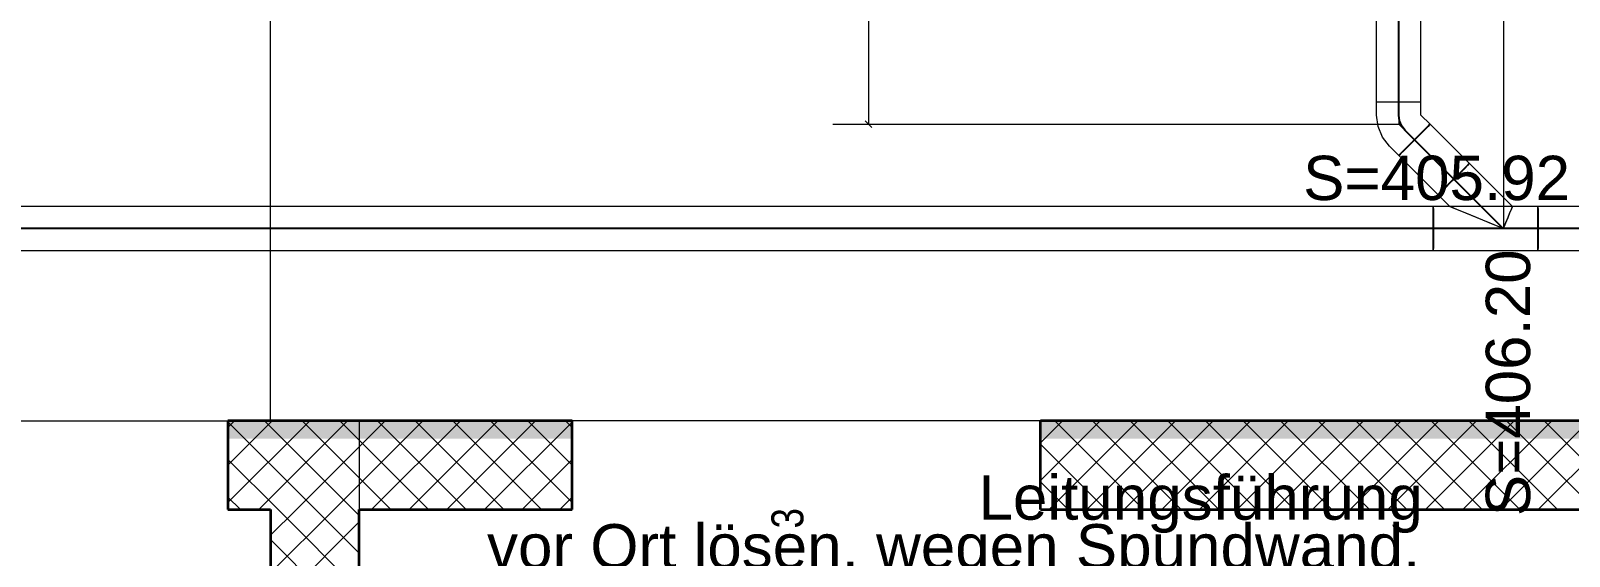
# Model space of a CAD drawing. Extents: x -1 to 1342, y -35 to 723.
# Drawn here: x 389.9 to 476.6, y 269.4 to 299 of the extents above; entities that cross this region are included whole.
import ezdxf
from ezdxf.lldxf.tags import DXFTag

# ---------------------------------------------------------------- set-up
doc = ezdxf.new("R2010")
doc.units = 0
doc.layers.get('0').update_dxf_attribs({"lineweight": 18})
for name, color, linetype, lineweight in [('-1._UG_3_010 Türen', 7, 'Continuous', 25), ('-1._UG_3_015 Innenwände Bauteilschraffuren Neu', 7, 'Continuous', 25), ('-1._UG_3_015 Innenwände Neu', 7, 'Continuous', 25), ('-1._UG_3_035 Decken Neu', 7, 'Continuous', 25), ('-1._UG_3_260 Kennzeichnung Sichtbeton Neu', 7, 'Continuous', 25)]:
    doc.layers.add(name, color=color, linetype=linetype, lineweight=lineweight)
for name, color, linetype, lineweight, true_color in [('S_Schmutzwasser', 7, 'Continuous', 18, 0xcc6600), ('S_Schmutzwasser-A0SKLQJALL', 7, 'Continuous', 18, 0xcc6600), ('S_Schmutzwasser@DELETE-EINSTRICH', 7, 'Continuous', 18, 0xcc6600), ('S_T_Text_Grundleitungen', 2, 'Continuous', 18, 0xffff00), ('X_Mass', 7, 'Continuous', 18, 0x0080ff)]:
    doc.layers.add(name, color=color, linetype=linetype, lineweight=lineweight, true_color=true_color)
doc.styles.get("Standard").update_dxf_attribs({"font": 'arial.ttf'})
tags = doc.linetypes.add('Strich 3_1mm Kanten', pattern=[0.004, 0.003, -0.001]).pattern_tags.tags
tags[6:7] = [DXFTag(74, 4), DXFTag(75, 0), DXFTag(340, '0'), DXFTag(46, 1.0), DXFTag(50, 0.0), DXFTag(44, 0.0), DXFTag(45, 0.0)]
tags[4:5] = [DXFTag(74, 4), DXFTag(75, 0), DXFTag(340, '0'), DXFTag(46, 1.0), DXFTag(50, 0.0), DXFTag(44, 0.0), DXFTag(45, 0.0)]
tags = doc.linetypes.add('Strichpunkt 3_1_1mm Achsen', pattern=[0.005, 0.003, -0.001, 0, -0.001]).pattern_tags.tags
tags[10:11] = [DXFTag(74, 4), DXFTag(75, 0), DXFTag(340, '0'), DXFTag(46, 1.0), DXFTag(50, 0.0), DXFTag(44, 0.0), DXFTag(45, 0.0)]
tags[8:9] = [DXFTag(74, 4), DXFTag(75, 0), DXFTag(340, '0'), DXFTag(46, 1.0), DXFTag(50, 0.0), DXFTag(44, 0.0), DXFTag(45, 0.0)]
tags[6:7] = [DXFTag(74, 4), DXFTag(75, 0), DXFTag(340, '0'), DXFTag(46, 1.0), DXFTag(50, 0.0), DXFTag(44, 0.0), DXFTag(45, 0.0)]
tags[4:5] = [DXFTag(74, 4), DXFTag(75, 0), DXFTag(340, '0'), DXFTag(46, 1.0), DXFTag(50, 0.0), DXFTag(44, 0.0), DXFTag(45, 0.0)]
tags = doc.linetypes.add('STRICHPUNKT2', pattern=[12.7, 6.35, -3.175, 0, -3.175]).pattern_tags.tags
tags[10:11] = [DXFTag(74, 4), DXFTag(75, 0), DXFTag(340, '0'), DXFTag(46, 0.0), DXFTag(50, 0.0), DXFTag(44, 0.0), DXFTag(45, 0.0)]
tags[8:9] = [DXFTag(74, 4), DXFTag(75, 0), DXFTag(340, '0'), DXFTag(46, 0.0), DXFTag(50, 0.0), DXFTag(44, 0.0), DXFTag(45, 0.0)]
tags[6:7] = [DXFTag(74, 4), DXFTag(75, 0), DXFTag(340, '0'), DXFTag(46, 0.0), DXFTag(50, 0.0), DXFTag(44, 0.0), DXFTag(45, 0.0)]
tags[4:5] = [DXFTag(74, 4), DXFTag(75, 0), DXFTag(340, '0'), DXFTag(46, 0.0), DXFTag(50, 0.0), DXFTag(44, 0.0), DXFTag(45, 0.0)]

# ---------------------------------------------------------------- blocks, each defined once
blk = doc.blocks.new('Referenz-A0SKLQJBLL', base_point=(90.892, 84.228))
at = {"layer": 'S_Schmutzwasser-A0SKLQJALL', "color": 1, "linetype": 'Continuous', "ltscale": 0.18, "true_color": 0xff0000, "insert": (461.646, 291.993), "char_height": 2.5, "attachment_point": 1}
blk.add_mtext('{\\fArial;S=405.92}', dxfattribs=at)
blk = doc.blocks.new('Abwasserleitung-A0SKLQJZLL', base_point=(330.629, 287.884))
at = {"color": 0, "linetype": 'ByBlock', "lineweight": -2, "ltscale": 0.18}
blk.add_line((330.629, 287.884), (472.931, 287.884), dxfattribs=at)
blk = doc.blocks.new('Abwasserleitung-A0SKLQK1LL', base_point=(472.931, 278.01))
at = {"color": 0, "linetype": 'ByBlock', "lineweight": -2, "ltscale": 0.18}
for p, q in [((472.931, 287.884), (512.129, 287.884)), ((512.129, 287.884), (522.004, 278.01))]:
    blk.add_line(p, q, dxfattribs=at)
blk = doc.blocks.new('Distributor Abwasserleitung-A0SKLQK3LL', base_point=(472.135, 287.509))
at = {"color": 0, "lineweight": 13}
blk.add_line((472.931, 287.884), (472.931, 287.884), dxfattribs=at)
blk = doc.blocks.new('Abwasserleitung-A0SKLQMHLL', base_point=(467.04, 287.884))
at = {"color": 0, "linetype": 'ByBlock', "lineweight": -2, "ltscale": 0.18}
for p, q in [((467.04, 387.127), (467.04, 293.775)), ((467.04, 293.775), (472.931, 287.884))]:
    blk.add_line(p, q, dxfattribs=at)
blk = doc.blocks.new('Rohr-A0SKLQMVLL', base_point=(474.868, 286.634))
at = {"color": 0, "linetype": 'ByBlock', "lineweight": -2, "ltscale": 0.18}
for p, q in [((474.872, 288.768), (474.875, 288.967)), ((474.875, 288.967), (474.878, 289.092)), ((474.878, 289.092), (474.881, 289.134)), ((474.881, 289.134), (474.884, 289.092)), ((510.88, 289.134), (474.881, 289.134)), ((474.884, 289.092), (474.887, 288.967)), ((474.887, 288.967), (474.89, 288.768)), ((510.871, 288.768), (510.873, 288.967)), ((510.873, 288.967), (510.876, 289.092)), ((510.876, 289.092), (510.88, 289.134)), ((510.88, 289.134), (510.883, 289.092)), ((510.883, 289.092), (510.886, 288.967)), ((510.886, 288.967), (510.888, 288.768)), ((474.868, 287.884), (474.869, 288.208)), ((474.869, 288.208), (474.87, 288.509)), ((474.87, 288.509), (474.872, 288.768)), ((474.89, 288.768), (474.892, 288.509)), ((474.892, 288.509), (474.893, 288.208)), ((474.893, 288.208), (474.893, 287.884)), ((510.867, 288.208), (510.869, 288.509)), ((510.867, 287.884), (510.867, 288.208)), ((510.869, 288.509), (510.871, 288.768)), ((510.888, 288.768), (510.89, 288.509)), ((510.89, 288.509), (510.892, 288.208)), ((510.892, 288.208), (510.892, 287.884)), ((474.869, 287.561), (474.868, 287.884)), ((474.87, 287.259), (474.869, 287.561)), ((474.872, 287), (474.87, 287.259)), ((474.892, 287.259), (474.89, 287)), ((474.893, 287.561), (474.892, 287.259)), ((474.893, 287.884), (474.893, 287.561)), ((510.867, 287.561), (510.867, 287.884)), ((510.869, 287.259), (510.867, 287.561)), ((510.871, 287), (510.869, 287.259)), ((510.89, 287.259), (510.888, 287)), ((510.892, 287.561), (510.89, 287.259)), ((510.892, 287.884), (510.892, 287.561)), ((474.875, 286.802), (474.872, 287)), ((474.878, 286.677), (474.875, 286.802)), ((474.881, 286.634), (474.878, 286.677)), ((474.884, 286.677), (474.881, 286.634)), ((510.88, 286.634), (474.881, 286.634)), ((474.887, 286.802), (474.884, 286.677)), ((474.89, 287), (474.887, 286.802)), ((510.873, 286.802), (510.871, 287)), ((510.876, 286.677), (510.873, 286.802)), ((510.88, 286.634), (510.876, 286.677)), ((510.883, 286.677), (510.88, 286.634)), ((510.886, 286.802), (510.883, 286.677)), ((510.888, 287), (510.886, 286.802))]:
    blk.add_line(p, q, dxfattribs=at)
at = {"color": 0, "linetype": 'STRICHPUNKT2', "lineweight": 25, "ltscale": 0.25}
blk.add_line((510.88, 287.884), (474.881, 287.884), dxfattribs=at)
blk = doc.blocks.new('Abzweig 45°-A0SKLQMXLL', base_point=(468.969, 286.634))
at = {"color": 0, "linetype": 'ByBlock', "lineweight": -2, "ltscale": 0.18}
for p, q in [((470.897, 291.445), (470.754, 291.306)), ((470.772, 291.299), (470.91, 291.44)), ((470.989, 291.532), (470.897, 291.445)), ((470.91, 291.44), (470.995, 291.53)), ((471.022, 291.561), (470.989, 291.532)), ((470.995, 291.53), (471.022, 291.561)), ((473.449, 289.134), (471.022, 291.561)), ((470.126, 290.682), (469.897, 290.453)), ((469.921, 290.443), (470.151, 290.672)), ((470.355, 290.911), (470.126, 290.682)), ((470.151, 290.672), (470.379, 290.901)), ((470.569, 291.124), (470.355, 290.911)), ((470.379, 290.901), (470.591, 291.115)), ((470.754, 291.306), (470.569, 291.124)), ((470.591, 291.115), (470.772, 291.299)), ((469.281, 289.825), (469.254, 289.793)), ((469.254, 289.793), (469.288, 289.822)), ((469.913, 289.134), (469.254, 289.793)), ((469.366, 289.914), (469.281, 289.825)), ((469.288, 289.822), (469.379, 289.909)), ((469.504, 290.056), (469.366, 289.914)), ((469.379, 289.909), (469.522, 290.049)), ((469.685, 290.24), (469.504, 290.056)), ((469.522, 290.049), (469.707, 290.231)), ((469.897, 290.453), (469.685, 290.24)), ((469.707, 290.231), (469.921, 290.443)), ((468.972, 288.772), (468.975, 288.969)), ((468.975, 288.969), (468.978, 289.093)), ((468.978, 289.093), (468.981, 289.134)), ((468.981, 289.134), (468.984, 289.09)), ((474.881, 289.134), (468.981, 289.134)), ((468.984, 289.09), (468.987, 288.964)), ((468.987, 288.964), (468.99, 288.764)), ((469.913, 289.134), (470.019, 289.09)), ((470.013, 289.093), (469.913, 289.134)), ((470.311, 288.969), (470.013, 289.093)), ((470.019, 289.09), (470.324, 288.964)), ((470.788, 288.772), (470.311, 288.969)), ((470.324, 288.964), (470.806, 288.764)), ((473.373, 288.969), (473.288, 288.772)), ((473.306, 288.764), (473.386, 288.964)), ((473.428, 289.093), (473.373, 288.969)), ((473.386, 288.964), (473.434, 289.09)), ((473.449, 289.134), (473.428, 289.093)), ((473.434, 289.09), (473.449, 289.134)), ((474.872, 288.772), (474.875, 288.969)), ((474.875, 288.969), (474.878, 289.093)), ((474.878, 289.093), (474.881, 289.134)), ((474.881, 289.134), (474.884, 289.09)), ((474.884, 289.09), (474.887, 288.964)), ((474.887, 288.964), (474.89, 288.764)), ((468.969, 288.213), (468.97, 288.514)), ((468.969, 287.889), (468.969, 288.213)), ((468.97, 288.514), (468.972, 288.772)), ((468.99, 288.764), (468.992, 288.505)), ((468.992, 288.505), (468.993, 288.203)), ((468.993, 288.203), (468.994, 287.879)), ((471.411, 288.514), (470.788, 288.772)), ((470.806, 288.764), (471.433, 288.505)), ((472.138, 288.213), (471.411, 288.514)), ((471.433, 288.505), (472.162, 288.203)), ((472.918, 287.889), (472.138, 288.213)), ((472.162, 288.203), (472.943, 287.879)), ((473.053, 288.213), (472.918, 287.889)), ((472.943, 287.879), (473.077, 288.203)), ((473.179, 288.514), (473.053, 288.213)), ((473.077, 288.203), (473.201, 288.505)), ((473.288, 288.772), (473.179, 288.514)), ((473.201, 288.505), (473.306, 288.764)), ((474.868, 287.889), (474.869, 288.213)), ((474.869, 288.213), (474.87, 288.514)), ((474.87, 288.514), (474.872, 288.772)), ((474.89, 288.764), (474.892, 288.505)), ((474.892, 288.505), (474.893, 288.203)), ((474.893, 288.203), (474.893, 287.879)), ((468.969, 287.566), (468.969, 287.889)), ((468.97, 287.264), (468.969, 287.566)), ((468.972, 287.004), (468.97, 287.264)), ((468.992, 287.255), (468.99, 286.997)), ((468.993, 287.556), (468.992, 287.255)), ((468.994, 287.879), (468.993, 287.556)), ((474.869, 287.566), (474.868, 287.889)), ((474.87, 287.264), (474.869, 287.566)), ((474.872, 287.004), (474.87, 287.264)), ((474.892, 287.255), (474.89, 286.997)), ((474.893, 287.556), (474.892, 287.255)), ((474.893, 287.879), (474.893, 287.556)), ((468.975, 286.804), (468.972, 287.004)), ((468.978, 286.678), (468.975, 286.804)), ((468.981, 286.634), (468.978, 286.678)), ((468.984, 286.675), (468.981, 286.634)), ((474.881, 286.634), (468.981, 286.634)), ((468.987, 286.799), (468.984, 286.675)), ((468.99, 286.997), (468.987, 286.799)), ((474.875, 286.804), (474.872, 287.004)), ((474.878, 286.678), (474.875, 286.804)), ((474.881, 286.634), (474.878, 286.678)), ((474.884, 286.675), (474.881, 286.634)), ((474.887, 286.799), (474.884, 286.675)), ((474.89, 286.997), (474.887, 286.799))]:
    blk.add_line(p, q, dxfattribs=at)
at = {"color": 0, "linetype": 'STRICHPUNKT2', "lineweight": 25, "ltscale": 0.25}
for p, q in [((472.931, 287.884), (470.138, 290.677)), ((474.881, 287.884), (468.981, 287.884))]:
    blk.add_line(p, q, dxfattribs=at)
blk = doc.blocks.new('Rohr-A0SKLQMZLL', base_point=(332.567, 286.634))
at = {"color": 0, "linetype": 'ByBlock', "lineweight": -2, "ltscale": 0.18}
for p, q in [((468.981, 289.134), (332.579, 289.134)), ((468.972, 288.768), (468.975, 288.967)), ((468.975, 288.967), (468.978, 289.092)), ((468.978, 289.092), (468.981, 289.134)), ((468.981, 289.134), (468.984, 289.092)), ((468.984, 289.092), (468.987, 288.967)), ((468.987, 288.967), (468.99, 288.768)), ((468.969, 288.208), (468.97, 288.509)), ((468.969, 287.884), (468.969, 288.208)), ((468.97, 288.509), (468.972, 288.768)), ((468.99, 288.768), (468.992, 288.509)), ((468.992, 288.509), (468.993, 288.208)), ((468.993, 288.208), (468.994, 287.884)), ((468.969, 287.561), (468.969, 287.884)), ((468.97, 287.259), (468.969, 287.561)), ((468.972, 287), (468.97, 287.259)), ((468.992, 287.259), (468.99, 287)), ((468.993, 287.561), (468.992, 287.259)), ((468.994, 287.884), (468.993, 287.561)), ((468.981, 286.634), (332.579, 286.634)), ((468.975, 286.802), (468.972, 287)), ((468.978, 286.677), (468.975, 286.802)), ((468.981, 286.634), (468.978, 286.677)), ((468.984, 286.677), (468.981, 286.634)), ((468.987, 286.802), (468.984, 286.677)), ((468.99, 287), (468.987, 286.802))]:
    blk.add_line(p, q, dxfattribs=at)
at = {"color": 0, "linetype": 'STRICHPUNKT2', "lineweight": 25, "ltscale": 0.25}
blk.add_line((468.981, 287.884), (332.579, 287.884), dxfattribs=at)
blk = doc.blocks.new('Rohr-A0SKLQO7LL', base_point=(467.04, 289.793))
at = {"color": 0, "linetype": 'ByBlock', "lineweight": -2, "ltscale": 0.18}
for p, q in [((467.915, 292.9), (468.144, 293.128)), ((468.144, 293.128), (468.358, 293.341)), ((468.374, 293.325), (468.161, 293.111)), ((468.358, 293.341), (468.543, 293.522)), ((468.555, 293.51), (468.374, 293.325)), ((468.543, 293.522), (468.685, 293.661)), ((468.694, 293.652), (468.555, 293.51)), ((468.685, 293.661), (468.775, 293.747)), ((468.78, 293.743), (468.694, 293.652)), ((468.775, 293.747), (468.808, 293.775)), ((468.808, 293.775), (468.78, 293.743)), ((471.022, 291.561), (468.808, 293.775)), ((467.154, 292.13), (467.293, 292.272)), ((467.305, 292.26), (467.163, 292.121)), ((467.293, 292.272), (467.474, 292.457)), ((467.49, 292.441), (467.305, 292.26)), ((467.474, 292.457), (467.687, 292.671)), ((467.704, 292.654), (467.49, 292.441)), ((467.687, 292.671), (467.915, 292.9)), ((467.933, 292.882), (467.704, 292.654)), ((468.161, 293.111), (467.933, 292.882)), ((467.04, 292.007), (467.068, 292.04)), ((467.073, 292.035), (467.04, 292.007)), ((469.254, 289.793), (467.04, 292.007)), ((467.068, 292.04), (467.154, 292.13)), ((467.163, 292.121), (467.073, 292.035)), ((470.757, 291.308), (470.899, 291.447)), ((470.908, 291.438), (470.769, 291.296)), ((470.899, 291.447), (470.99, 291.533)), ((470.994, 291.529), (470.908, 291.438)), ((470.99, 291.533), (471.022, 291.561)), ((471.022, 291.561), (470.994, 291.529)), ((469.901, 290.457), (470.129, 290.686)), ((470.147, 290.668), (469.918, 290.44)), ((470.129, 290.686), (470.358, 290.915)), ((470.375, 290.897), (470.147, 290.668)), ((470.358, 290.915), (470.572, 291.127)), ((470.588, 291.112), (470.375, 290.897)), ((470.572, 291.127), (470.757, 291.308)), ((470.769, 291.296), (470.588, 291.112)), ((469.254, 289.793), (469.282, 289.826)), ((469.287, 289.821), (469.254, 289.793)), ((469.282, 289.826), (469.368, 289.916)), ((469.377, 289.907), (469.287, 289.821)), ((469.368, 289.916), (469.507, 290.058)), ((469.519, 290.046), (469.377, 289.907)), ((469.507, 290.058), (469.689, 290.243)), ((469.704, 290.228), (469.519, 290.046)), ((469.689, 290.243), (469.901, 290.457)), ((469.918, 290.44), (469.704, 290.228))]:
    blk.add_line(p, q, dxfattribs=at)
at = {"color": 0, "linetype": 'STRICHPUNKT2', "lineweight": 25, "ltscale": 0.25}
blk.add_line((470.138, 290.677), (467.924, 292.891), dxfattribs=at)
blk = doc.blocks.new('Bogen 45°-A0SKLQO9LL', base_point=(465.79, 292.007))
at = {"color": 0, "linetype": 'ByBlock', "lineweight": -2, "ltscale": 0.18}
for p, q in [((465.79, 295.024), (465.831, 295.028)), ((465.79, 294.293), (465.79, 295.025)), ((465.834, 295.021), (465.79, 295.024)), ((465.831, 295.028), (465.955, 295.031)), ((465.96, 295.018), (465.834, 295.021)), ((465.955, 295.031), (466.153, 295.033)), ((466.16, 295.016), (465.96, 295.018)), ((466.153, 295.033), (466.411, 295.035)), ((466.42, 295.014), (466.16, 295.016)), ((466.411, 295.035), (466.712, 295.037)), ((466.722, 295.012), (466.42, 295.014)), ((466.712, 295.037), (467.035, 295.037)), ((467.045, 295.012), (466.722, 295.012)), ((467.035, 295.037), (467.359, 295.037)), ((467.369, 295.012), (467.045, 295.012)), ((467.359, 295.037), (467.661, 295.035)), ((467.67, 295.014), (467.369, 295.012)), ((467.661, 295.035), (467.92, 295.033)), ((467.928, 295.016), (467.67, 295.014)), ((467.92, 295.033), (468.12, 295.031)), ((468.125, 295.018), (467.928, 295.016)), ((468.12, 295.031), (468.246, 295.028)), ((468.249, 295.021), (468.125, 295.018)), ((468.246, 295.028), (468.29, 295.025)), ((468.29, 295.025), (468.249, 295.021)), ((468.29, 294.293), (468.29, 295.025)), ((465.875, 293.646), (465.79, 294.293)), ((468.808, 293.775), (468.29, 294.293)), ((466.125, 293.043), (465.875, 293.646)), ((467.919, 292.904), (468.148, 293.132)), ((468.148, 293.132), (468.361, 293.344)), ((468.37, 293.322), (468.158, 293.108)), ((468.361, 293.344), (468.545, 293.525)), ((468.553, 293.507), (468.37, 293.322)), ((468.545, 293.525), (468.687, 293.663)), ((468.692, 293.65), (468.553, 293.507)), ((468.687, 293.663), (468.776, 293.748)), ((468.779, 293.742), (468.692, 293.65)), ((468.776, 293.748), (468.808, 293.775)), ((468.808, 293.775), (468.779, 293.742)), ((466.522, 292.525), (466.125, 293.043)), ((467.04, 292.007), (466.522, 292.525)), ((467.156, 292.132), (467.295, 292.275)), ((467.303, 292.257), (467.161, 292.12)), ((467.295, 292.275), (467.477, 292.46)), ((467.486, 292.438), (467.303, 292.257)), ((467.477, 292.46), (467.69, 292.675)), ((467.7, 292.65), (467.486, 292.438)), ((467.69, 292.675), (467.919, 292.904)), ((467.929, 292.879), (467.7, 292.65)), ((468.158, 293.108), (467.929, 292.879)), ((467.04, 292.007), (467.069, 292.041)), ((467.071, 292.034), (467.04, 292.007)), ((467.069, 292.041), (467.156, 292.132)), ((467.161, 292.12), (467.071, 292.034))]:
    blk.add_line(p, q, dxfattribs=at)
at = {"color": 0, "linetype": 'STRICHPUNKT2', "lineweight": 25, "ltscale": 0.25}
for p, q in [((467.04, 294.293), (467.04, 295.025)), ((467.083, 293.969), (467.04, 294.293)), ((467.208, 293.668), (467.083, 293.969)), ((467.406, 293.409), (467.208, 293.668)), ((467.924, 292.891), (467.406, 293.409))]:
    blk.add_line(p, q, dxfattribs=at)
blk = doc.blocks.new('Rohr-A0SKLQOBLL', base_point=(465.79, 295.012))
at = {"color": 0, "linetype": 'ByBlock', "lineweight": -2, "ltscale": 0.18}
for p, q in [((465.79, 295.025), (465.79, 385.177)), ((468.29, 295.025), (468.29, 385.177)), ((465.79, 295.025), (465.833, 295.028)), ((465.833, 295.022), (465.79, 295.025)), ((465.833, 295.028), (465.958, 295.031)), ((465.958, 295.019), (465.833, 295.022)), ((465.958, 295.031), (466.156, 295.034)), ((466.156, 295.016), (465.958, 295.019)), ((466.156, 295.034), (466.415, 295.036)), ((466.415, 295.014), (466.156, 295.016)), ((466.415, 295.036), (466.717, 295.037)), ((466.717, 295.013), (466.415, 295.014)), ((466.717, 295.037), (467.04, 295.037)), ((467.04, 295.012), (466.717, 295.013)), ((467.04, 295.037), (467.364, 295.037)), ((467.364, 295.013), (467.04, 295.012)), ((467.364, 295.037), (467.665, 295.036)), ((467.665, 295.014), (467.364, 295.013)), ((467.665, 295.036), (467.924, 295.034)), ((467.924, 295.016), (467.665, 295.014)), ((467.924, 295.034), (468.123, 295.031)), ((468.123, 295.019), (467.924, 295.016)), ((468.123, 295.031), (468.248, 295.028)), ((468.248, 295.022), (468.123, 295.019)), ((468.248, 295.028), (468.29, 295.025)), ((468.29, 295.025), (468.248, 295.022))]:
    blk.add_line(p, q, dxfattribs=at)
at = {"color": 0, "linetype": 'STRICHPUNKT2', "lineweight": 25, "ltscale": 0.25}
blk.add_line((467.04, 295.025), (467.04, 385.177), dxfattribs=at)
blk = doc.blocks.new('Maß-A0SKLQPNLL', base_point=(159.85, 287.879))
at = {"color": 0, "linetype": 'ByBlock', "lineweight": -2, "ltscale": 0.18}
blk.add_line((472.943, 349.328), (472.943, 287.879), dxfattribs=at)
blk = doc.blocks.new('Maß-A0SKLQPTLL', base_point=(433.808, 293.584))
at = {"color": 0, "linetype": 'ByBlock', "lineweight": -2, "ltscale": 0.18}
for p, q in [((437.141, 481.028), (437.141, 293.775)), ((435.141, 293.775), (467.04, 293.775)), ((437.332, 293.584), (436.95, 293.966))]:
    blk.add_line(p, q, dxfattribs=at)
blk = doc.blocks.new('Referenz-A0SKLQRXLL', base_point=(5, 5))
at = {"layer": '-1._UG_3_015 Innenwände Bauteilschraffuren Neu', "color": 0, "linetype": 'Continuous', "lineweight": 0, "ltscale": 0.0169}
for p, q in [((401.041, 276.658), (401.412, 277.028)), ((401.041, 274.536), (403.533, 277.028)), ((401.041, 272.415), (405.654, 277.028)), ((405.982, 272.028), (401.041, 276.969)), ((402.776, 272.028), (407.776, 277.028)), ((408.103, 272.028), (403.103, 277.028)), ((404.897, 272.028), (409.897, 277.028)), ((410.225, 272.028), (405.225, 277.028)), ((407.018, 272.028), (412.018, 277.028)), ((412.346, 272.028), (407.346, 277.028)), ((409.14, 272.028), (414.14, 277.028)), ((414.467, 272.028), (409.467, 277.028)), ((411.261, 272.028), (416.261, 277.028)), ((416.588, 272.028), (411.588, 277.028)), ((413.382, 272.028), (418.382, 277.028)), ((418.71, 272.028), (413.71, 277.028)), ((415.504, 272.028), (420.441, 276.966)), ((420.441, 272.418), (415.831, 277.028)), ((420.441, 274.539), (417.952, 277.028)), ((420.441, 276.661), (420.074, 277.028)), ((446.841, 275.789), (448.081, 277.028)), ((446.841, 273.667), (450.202, 277.028)), ((447.324, 272.028), (452.324, 277.028)), ((452.651, 272.028), (447.651, 277.028)), ((449.445, 272.028), (454.445, 277.028)), ((454.772, 272.028), (449.772, 277.028)), ((451.566, 272.028), (456.566, 277.028)), ((456.894, 272.028), (451.894, 277.028)), ((453.688, 272.028), (458.688, 277.028)), ((459.015, 272.028), (454.015, 277.028)), ((455.809, 272.028), (460.809, 277.028)), ((461.136, 272.028), (456.136, 277.028)), ((457.93, 272.028), (462.93, 277.028)), ((463.258, 272.028), (458.258, 277.028)), ((460.051, 272.028), (465.051, 277.028)), ((465.379, 272.028), (460.379, 277.028)), ((462.173, 272.028), (467.173, 277.028)), ((467.5, 272.028), (462.5, 277.028)), ((464.294, 272.028), (469.294, 277.028)), ((469.621, 272.028), (464.621, 277.028)), ((466.415, 272.028), (471.415, 277.028)), ((471.743, 272.028), (466.743, 277.028)), ((468.537, 272.028), (473.537, 277.028)), ((473.864, 272.028), (468.864, 277.028)), ((470.658, 272.028), (475.658, 277.028)), ((475.985, 272.028), (470.985, 277.028)), ((472.779, 272.028), (477.779, 277.028)), ((478.107, 272.028), (473.107, 277.028)), ((474.901, 272.028), (479.901, 277.028)), ((480.228, 272.028), (475.228, 277.028)), ((450.53, 272.028), (446.841, 275.717)), ((403.861, 272.028), (401.041, 274.847)), ((417.625, 272.028), (420.441, 274.844)), ((448.408, 272.028), (446.841, 273.595)), ((401.739, 272.028), (401.041, 272.726)), ((419.746, 272.028), (420.441, 272.723)), ((403.441, 270.572), (404.897, 272.028)), ((403.441, 268.451), (407.018, 272.028)), ((408.441, 267.447), (403.861, 272.028)), ((408.441, 269.569), (405.982, 272.028)), ((408.441, 271.69), (408.103, 272.028)), ((403.441, 266.33), (408.441, 271.33)), ((408.441, 265.326), (403.441, 270.326))]:
    blk.add_line(p, q, dxfattribs=at)
at = {"layer": '-1._UG_3_015 Innenwände Neu', "color": 0, "lineweight": 35}
for p, q in [((401.041, 277.028), (401.041, 272.028)), ((420.441, 277.028), (401.041, 277.028)), ((420.441, 272.028), (420.441, 277.028)), ((446.841, 272.028), (446.841, 277.028)), ((506.641, 277.028), (446.841, 277.028)), ((401.041, 272.028), (403.441, 272.028)), ((403.441, 272.028), (403.441, 125.028)), ((408.441, 125.028), (408.441, 272.028)), ((408.441, 272.028), (420.441, 272.028)), ((446.841, 272.028), (506.641, 272.028))]:
    blk.add_line(p, q, dxfattribs=at)
at = {"layer": '-1._UG_3_035 Decken Neu', "color": 0, "linetype": 'Strichpunkt 3_1_1mm Achsen', "lineweight": 13, "ltscale": 2197}
for p, q in [((403.441, 277.028), (403.441, 328.028)), ((506.641, 277.028), (403.441, 277.028))]:
    blk.add_line(p, q, dxfattribs=at)
at = {"layer": '-1._UG_3_035 Decken Neu', "color": 0, "linetype": 'Strich 3_1mm Kanten', "lineweight": 13, "ltscale": 2197}
for p, q in [((373.441, 277.028), (408.441, 277.028)), ((373.441, 277.028), (408.441, 277.028)), ((373.441, 277.028), (408.441, 277.028)), ((408.441, 277.028), (408.441, 120.028)), ((408.441, 277.028), (408.441, 120.028)), ((408.441, 277.028), (408.441, 120.028))]:
    blk.add_line(p, q, dxfattribs=at)
at = {"layer": '-1._UG_3_260 Kennzeichnung Sichtbeton Neu', "color": 0, "linetype": 'Continuous', "lineweight": 0, "ltscale": 0.0169}
for points in [[(401.041, 276.028), (420.417, 276.028), (401.041, 277.028)], [(420.417, 276.028), (420.417, 277.028), (401.041, 277.028)], [(446.841, 276.028), (506.641, 276.028), (446.841, 277.028)], [(506.641, 276.028), (506.641, 277.028), (446.841, 277.028)]]:
    blk.add_solid(points, dxfattribs=at)
at = {"layer": '-1._UG_3_010 Türen', "color": 0, "linetype": 'Continuous', "lineweight": 13, "ltscale": 0.0169, "insert": (431.674, 270.961), "char_height": 1.8, "attachment_point": 1, "rotation": 90}
blk.add_mtext('{\\fArial Narrow;3}', dxfattribs=at)

msp = doc.modelspace()

# ---------------------------------------------------------------- block references
at = {"color": 8, "lineweight": 25, "ltscale": 0.25, "true_color": 0x808080}
msp.add_blockref('Referenz-A0SKLQRXLL', (5, 5), dxfattribs=at)
at = {"color": 9, "lineweight": 25, "ltscale": 0.25, "true_color": 0xc0c0c0}
msp.add_blockref('Referenz-A0SKLQJBLL', (90.892, 84.228), dxfattribs=at)
at = {"layer": 'S_Schmutzwasser', "ltscale": 0.18}
for name, p in [('Rohr-A0SKLQOBLL', (465.79, 295.012)), ('Bogen 45°-A0SKLQO9LL', (465.79, 292.007)), ('Rohr-A0SKLQO7LL', (467.04, 289.793)), ('Abzweig 45°-A0SKLQMXLL', (468.969, 286.634)), ('Rohr-A0SKLQMZLL', (332.567, 286.634)), ('Rohr-A0SKLQMVLL', (474.868, 286.634))]:
    msp.add_blockref(name, p, dxfattribs=at)
at = {"layer": 'S_Schmutzwasser@DELETE-EINSTRICH', "ltscale": 0.18}
for name, p in [('Abwasserleitung-A0SKLQMHLL', (467.04, 287.884)), ('Abwasserleitung-A0SKLQJZLL', (330.629, 287.884)), ('Abwasserleitung-A0SKLQK1LL', (472.931, 278.01)), ('Distributor Abwasserleitung-A0SKLQK3LL', (472.135, 287.509))]:
    msp.add_blockref(name, p, dxfattribs=at)
at = {"layer": 'X_Mass', "ltscale": 0.18}
for name, p in [('Maß-A0SKLQPTLL', (433.808, 293.584)), ('Maß-A0SKLQPNLL', (159.85, 287.879))]:
    msp.add_blockref(name, p, dxfattribs=at)

# ---------------------------------------------------------------- texts
at = {"layer": 'S_T_Text_Grundleitungen', "color": 24, "ltscale": 0.18, "true_color": 0x993300, "insert": (471.941, 271.656), "char_height": 2.5, "attachment_point": 1, "rotation": 90}
msp.add_mtext('{\\fArial;S=406.20}', dxfattribs=at)
at = {"layer": 'S_T_Text_Grundleitungen', "color": 1, "ltscale": 0.18, "true_color": 0xff0000, "char_height": 2.5, "attachment_point": 1}
for s, insert in [('{\\fArial;Leitungsführung}', (443.344, 273.953)), ('{\\fArial;vor Ort lösen, wegen Spundwand.}', (415.644, 271.203))]:
    msp.add_mtext(s, dxfattribs=dict(at, insert=insert))

doc.saveas('drawing.dxf')
